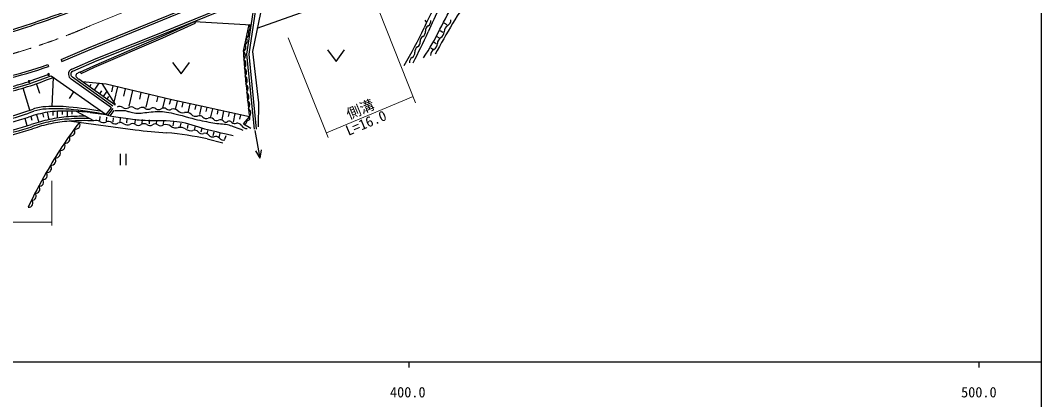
# Model space of a CAD drawing. Units: millimetres, scale not verified. Extents: x 40000 to 680000, y 20000 to 380000.
# Drawn here: x 399904 to 579000, y 198357 to 264940 of the extents above; entities that cross this region are included whole.
import ezdxf
from ezdxf.enums import TextEntityAlignment as Align

# ---------------------------------------------------------------- set-up
doc = ezdxf.new("R2010")
doc.units = ezdxf.units.MM
doc.header["$LTSCALE"] = 1000
doc.linetypes.add('CHAIN', pattern=[18.5, 12, -1.5, 3.5, -1.5])
for name, color, linetype, lineweight in [('M-BGD', 7, 'Continuous', 25), ('M-BMK', 2, 'CHAIN', 13), ('M-STR-HTXT', 7, 'Continuous', 13), ('M-TTL-BAND', 7, 'Continuous', 25)]:
    doc.layers.add(name, color=color, linetype=linetype, lineweight=lineweight)
doc.styles.add('ＭＳ ゴシック', font='')
doc.styles.get('ＭＳ ゴシック').set_extended_font_data('MS Gothic')

msp = doc.modelspace()

# ---------------------------------------------------------------- hatches: boundary and pattern name
at = {"layer": 'M-BGD'}
for points in [[(401564, 254201, 1), (401264, 254201, 0.41421), (401414, 254051, 0.41421)], [(404995, 255448, 1), (404695, 255448, 0.41421), (404845, 255298, 0.41421)]]:
    msp.add_hatch(color=256, dxfattribs=at).paths.add_polyline_path(points)

# ---------------------------------------------------------------- linework, layer by layer
for p, q in [((441441, 263577), (460839, 270503)), ((423065, 262177), (434264, 266732)), ((423214, 261806), (434415, 266361)), ((424788, 262149), (430437, 264744)), ((430437, 264744), (440346, 264186)), ((430437, 264744), (430561, 264475)), ((439011, 259513), (440040, 264203)), ((474744, 264175), (474222, 264470)), ((412752, 256986), (424788, 262149)), ((413203, 258263), (423065, 262177)), ((413357, 257893), (423214, 261806)), ((473408, 261824), (472980, 262074)), ((473987, 262815), (473516, 263089)), ((472252, 259842), (471863, 260068)), ((472830, 260833), (472464, 261046)), ((407022, 258063), (407158, 257740)), ((408946, 256396), (413203, 258263)), ((404702, 257191), (404819, 256862)), ((409087, 256021), (413357, 257893)), ((410311, 255847), (412752, 256986)), ((404704, 255397), (401555, 254252)), ((405282, 255216), (414965, 248401)), ((405671, 254942), (405410, 249866)), ((406327, 254484), (406325, 254481)), ((415870, 249561), (408797, 254646)), ((416104, 249886), (409018, 254980)), ((416462, 250134), (410130, 254620)), ((410552, 255634), (410427, 255901)), ((401549, 249170), (400371, 253065)), ((403332, 252104), (402730, 253832)), ((412256, 253677), (411990, 253302)), ((413658, 253892), (412823, 252712)), ((414131, 252575), (413758, 252049)), ((415076, 252537), (414406, 251591)), ((415916, 252379), (416180, 253464)), ((416356, 250563), (417012, 253261)), ((418026, 251644), (418341, 252939)), ((418948, 249860), (419621, 252627)), ((408487, 251233), (409300, 252388)), ((415354, 251561), (415051, 251133)), ((420827, 251107), (421108, 252265)), ((421960, 249698), (422502, 251927)), ((423823, 250654), (424041, 251552)), ((424872, 249534), (425289, 251249)), ((426069, 250204), (426265, 251012)), ((427123, 249314), (427428, 250760)), ((406362, 248944), (406370, 247795)), ((407239, 248950), (407243, 248401)), ((408116, 248956), (408122, 247953)), ((408894, 248961), (408897, 248477)), ((412780, 247288), (409740, 248963)), ((414965, 248401), (415870, 249561)), ((415278, 248287), (416194, 249489)), ((415641, 248185), (416361, 249130)), ((428268, 249690), (428448, 250545)), ((429350, 248729), (429678, 250286)), ((430551, 249277), (430718, 250066)), ((431633, 249846), (431326, 248428)), ((432600, 249637), (432446, 248922)), ((433568, 249428), (433256, 247986)), ((434547, 249216), (434390, 248489)), ((435527, 249004), (435210, 247538)), ((400681, 247745), (401050, 246461)), ((401716, 248043), (401900, 247401)), ((402751, 248340), (403119, 247059)), ((403784, 248637), (403978, 247963)), ((404574, 248814), (404898, 247500)), ((405590, 248939), (405594, 248267)), ((408840, 247256), (420029, 245728)), ((412109, 248777), (414965, 248401)), ((413839, 247350), (413899, 248048)), ((415017, 247249), (415077, 247947)), ((416195, 247148), (416255, 247845)), ((417373, 247047), (417433, 247744)), ((418552, 246946), (418611, 247643)), ((420029, 246889), (420059, 247588)), ((421276, 246836), (421306, 247536)), ((422523, 246784), (422553, 247483)), ((423770, 246731), (423800, 247430)), ((425017, 246678), (425047, 247378)), ((436518, 248790), (436358, 248051)), ((437510, 248576), (437187, 247085)), ((438513, 248359), (438351, 247607)), ((439003, 246763), (440079, 248019)), ((426692, 246446), (426830, 247132)), ((427945, 246193), (428083, 246880)), ((429198, 245941), (429337, 246627)), ((430452, 245688), (430590, 246374)), ((431588, 245359), (431792, 246028)), ((432637, 245039), (432841, 245708)), ((433685, 244719), (433889, 245388)), ((439003, 246763), (440336, 246033)), ((441934, 240727), (441090, 245633)), ((432639, 244149), (435423, 243424)), ((434734, 244399), (434938, 245069)), ((435782, 244079), (435987, 244749)), ((441934, 240727), (441189, 242030)), ((441934, 240727), (442200, 242204)), ((417420, 241504), (417420, 239504)), ((418420, 241504), (418420, 239504))]:
    msp.add_line(p, q, dxfattribs=at)
for points in [[(407022, 258063), (411564, 259977), (445640, 273944)], [(407158, 257740), (411699, 259654), (445772, 273620)], [(441072, 269080), (439582, 259039), (440880, 245825)], [(441502, 269256), (439985, 259029), (441279, 245864)], [(442740, 269750), (440580, 259486), (441649, 250443), (441625, 246256)], [(410552, 255634), (412873, 256717), (424908, 261879), (430561, 264475)], [(470833, 264973), (471112, 264598)], [(453764, 259746), (455264, 257746), (456764, 259746)], [(426586, 257532), (428086, 255532), (429586, 257532)], [(440079, 248019), (431620, 249876), (426462, 250964), (414916, 253771), (410768, 254168)], [(416462, 250134), (416599, 250189), (414234, 253836)], [(416455, 249140), (416910, 249147), (417310, 249145), (417662, 249135), (417972, 249117), (418249, 249094), (418467, 249061), (418624, 249019), (418753, 248971), (418892, 248922), (419075, 248875), (419566, 248772), (419844, 248720), (420134, 248679), (420432, 248657), (420738, 248658), (421057, 248677), (421386, 248708), (421724, 248743), (422070, 248777), (422430, 248814), (422807, 248861), (423188, 248907), (423563, 248944), (423921, 248964), (424248, 248966), (424551, 248957), (424851, 248935), (425168, 248900), (425522, 248849), (425914, 248783), (426329, 248702), (426769, 248607), (427231, 248500), (427716, 248381), (428244, 248241), (428815, 248079), (429398, 247910), (429964, 247749), (430482, 247612), (430944, 247502), (431372, 247408), (431775, 247326), (432551, 247175), (432933, 247099), (433305, 247026), (433666, 246957), (434018, 246896), (434361, 246844), (434697, 246808), (435023, 246787), (435340, 246770), (435646, 246747), (435941, 246707), (436213, 246651), (436463, 246585), (436708, 246509), (436962, 246421), (437242, 246323), (437544, 246212), (437860, 246090), (438191, 245957), (438542, 245813), (438915, 245657)], [(414965, 248401), (415161, 248323), (415395, 248250), (415665, 248179), (415965, 248111), (416293, 248047), (416661, 247986), (417072, 247928), (417507, 247874), (417945, 247820), (418368, 247766), (418776, 247709), (419181, 247651), (419585, 247595), (419984, 247544), (420380, 247501), (420738, 247469), (421059, 247444), (421394, 247426), (421790, 247409), (422298, 247392), (422969, 247379), (423771, 247372), (424625, 247365), (425454, 247348), (426182, 247314), (426782, 247266), (427308, 247209), (427795, 247139), (428281, 247051), (428802, 246939), (429367, 246793), (429952, 246615), (431126, 246235), (431687, 246066), (432216, 245922), (432721, 245790), (433219, 245666), (434261, 245411), (434818, 245275), (435388, 245138), (435975, 244999), (437209, 244709)]]:
    msp.add_lwpolyline(points, dxfattribs=at)
for points in [[(401564, 254201, 1), (401264, 254201, 0.41421), (401414, 254051, 0.41421)], [(404995, 255448, 1), (404695, 255448, 0.41421), (404845, 255298, 0.41421)]]:
    msp.add_lwpolyline(points, format="xyb", close=True, dxfattribs=at)
for centre, radius, start, end in [((510431, 246250), 43371, 146.83514, 156.37882), ((556836, 215087), 94937, 144.94976, 152.45694), ((351151, 417044), 160834, 286.65736, 291.04089), ((540437, 233549), 74999, 153.34499, 156.9458), ((339318, 334859), 152010, 331.95893, 334.04396), ((351151, 417044), 161184, 286.65561, 291.03942), ((439471, 263714), 750, 294.50593, 40.73445), ((401163, 296132), 76753, 329.35972, 334.94512), ((441653, 278408), 35192, 325.33476, 334.75348), ((471924, 263167), 983, 121.28833, 185.43797), ((470904, 264846), 983, 301.28833, 5.43797), ((475497, 262916), 1271, 122.00989, 178.25051), ((474149, 265071), 1271, 302.00989, 358.25051), ((438957, 261369), 750, 294.50593, 40.73445), ((439214, 262541), 750, 294.50593, 40.73445), ((364037, 312123), 118126, 332.45799, 335.38375), ((470989, 261301), 983, 121.28833, 185.43797), ((469968, 262981), 983, 301.28833, 5.43797), ((474303, 260838), 1271, 122.00989, 178.25051), ((472956, 262993), 1271, 302.00989, 358.25051), ((438699, 260196), 750, 294.50593, 40.73445), ((470053, 259435), 983, 121.28833, 185.43797), ((469032, 261115), 983, 301.28833, 5.43797), ((473110, 258761), 1271, 122.00989, 178.25051), ((471763, 260916), 1271, 302.00989, 358.25051), ((633382, 271782), 194758, 183.6117, 187.00843), ((438338, 258745), 1021, 318.85728, 48.7907), ((438440, 257300), 1021, 319.28188, 49.21529), ((469117, 257570), 983, 121.28833, 185.43797), ((468096, 259249), 983, 301.28833, 5.43797), ((380051, 326593), 73650, 283.38986, 289.55476), ((380051, 326593), 74000, 283.39188, 289.55476), ((409218, 255567), 873, 108.17126, 189.30127), ((438552, 255856), 1021, 319.70647, 49.63989), ((382882, 310875), 59997, 284.07323, 291.92245), ((382882, 310875), 60397, 284.07458, 292.16797), ((409287, 255437), 930, 180.66296, 238.22167), ((409218, 255567), 473, 106.19473, 192.92564), ((409287, 255437), 530, 177.34625, 239.49904), ((409981, 255245), 370, 126.46465, 219.7129), ((411017, 256047), 1680, 218.16999, 238.10933), ((412292, 251627), 4662, 115.14657, 122.88085), ((438676, 254413), 1021, 320.13106, 50.06448), ((369404, 358382), 108988, 284.93539, 287.00077), ((438810, 252970), 1021, 320.55565, 50.48907), ((438955, 251529), 1021, 320.98024, 50.91366), ((439110, 250089), 1021, 321.40484, 51.33825), ((376279, 321195), 76330, 283.01091, 289.78494), ((376279, 321195), 76730, 283.01133, 289.78074), ((404683, 241561), 8222, 92.09258, 108.19315), ((404683, 241561), 7822, 92.03753, 108.153), ((406103, 226699), 23141, 84.26053, 94.26285), ((406103, 226699), 22741, 84.25965, 94.2821), ((407328, 228962), 20047, 87.50413, 97.62498), ((408401, 216718), 32272, 83.40159, 90.35415), ((402839, 186008), 63560, 79.00129, 85.00018), ((402736, 186017), 63960, 79.64938, 84.90344), ((417347, 248940), 881, 53.79656, 121.65854), ((418388, 250362), 881, 233.79656, 301.65854), ((419313, 248862), 881, 53.79656, 121.65854), ((420353, 250284), 881, 233.79656, 301.65854), ((421278, 248784), 881, 53.79656, 121.65854), ((422318, 250206), 881, 233.79656, 301.65854), ((423215, 248843), 752, 51.68118, 125.34309), ((424147, 250022), 752, 231.68118, 305.34309), ((425017, 248796), 752, 51.68118, 125.34309), ((425949, 249975), 752, 231.68118, 305.34309), ((426675, 248150), 1247, 46.75143, 103.53134), ((428384, 249967), 1247, 226.75143, 283.53134), ((439276, 248650), 1021, 321.82943, 51.76285), ((361790, 371440), 129658, 284.85912, 287.75582), ((409016, 225403), 23828, 100.5129, 108.81602), ((409424, 225250), 22706, 101.1938, 109.5923), ((409573, 225264), 22356, 101.37868, 110.05538), ((409407, 229116), 18925, 93.17009, 103.41694), ((409291, 229070), 18575, 92.64715, 102.84204), ((409291, 229070), 18175, 92.62255, 102.85813), ((410770, 216955), 31150, 89.01435, 94.43688), ((411057, 216937), 30800, 88.26357, 94.88773), ((411057, 216937), 30400, 86.75213, 94.90251), ((413226, 246379), 1013, 52.97147, 116.12939), ((414446, 247996), 1013, 232.97147, 296.12939), ((415338, 246177), 1013, 52.97147, 116.12939), ((428968, 247541), 1247, 46.75143, 103.53134), ((430677, 249358), 1247, 226.75143, 283.53134), ((431303, 247403), 814, 43.5596, 114.23926), ((432483, 248525), 814, 223.5596, 294.23926), ((433151, 247041), 814, 43.5596, 114.23926), ((434331, 248163), 814, 223.5596, 294.23926), ((434982, 246919), 593, 38.94516, 122.26994), ((435905, 247665), 593, 218.94516, 302.26994), ((436538, 246662), 593, 38.94516, 122.26994), ((439169, 247165), 435, 247.46436, 31.33305), ((439708, 247792), 435, 247.46436, 31.33305), ((363069, 371552), 130780, 284.37923, 287.23128), ((363828, 371744), 131130, 284.03362, 286.88116), ((363828, 371744), 131530, 284.03083, 286.88602), ((409573, 225264), 21956, 101.36534, 110.08415), ((469407, 201833), 74459, 142.59589, 150.75607), ((408642, 245426), 826, 257.89335, 30.79565), ((409541, 246654), 826, 256.72761, 29.62992), ((416558, 247795), 1013, 232.97147, 296.12939), ((417450, 245976), 1013, 52.97147, 116.12939), ((418670, 247593), 1013, 232.97147, 296.12939), ((419596, 245946), 880, 55.13849, 123.04275), ((435938, 384300), 139482, 263.45064, 265.74822), ((420602, 247390), 880, 235.13849, 303.04275), ((421561, 245915), 880, 55.13849, 123.04275), ((422567, 247359), 880, 235.13849, 303.04275), ((423526, 245884), 880, 55.13849, 123.04275), ((424532, 247327), 880, 235.13849, 303.04275), ((425408, 245140), 1503, 53.62466, 105.26185), ((427190, 247560), 1503, 233.62466, 285.26185), ((427981, 244661), 1503, 53.62466, 105.26185), ((429763, 247080), 1503, 233.62466, 285.26185), ((430421, 244815), 856, 38.96514, 107.81315), ((437460, 247407), 593, 218.94516, 302.26994), ((437860, 245894), 1015, 31.6035, 94.70192), ((439589, 246958), 1015, 211.6035, 274.70192), ((407768, 244181), 826, 259.05909, 31.96139), ((419411, 179746), 65747, 78.39317, 84.60115), ((431753, 245893), 856, 218.96514, 287.81315), ((432277, 244262), 856, 38.96514, 107.81315), ((433609, 245339), 856, 218.96514, 287.81315), ((434133, 243708), 856, 38.96514, 107.81315), ((435465, 244785), 856, 218.96514, 287.81315), ((406096, 241638), 826, 261.39057, 34.29287), ((406919, 242918), 826, 260.22483, 33.12713), ((405299, 240342), 826, 262.55631, 35.45861), ((463089, 203785), 68006, 149.59019, 155.34956), ((403906, 237726), 719, 258.17597, 42.15629), ((404529, 239030), 826, 263.72205, 36.62435), ((403236, 236530), 719, 259.32784, 43.30816), ((402589, 235320), 719, 260.47972, 44.46003), ((401371, 232862), 719, 262.78346, 46.76378), ((401968, 234097), 719, 261.63159, 45.6119)]:
    msp.add_arc(centre, radius, start, end, dxfattribs=at)
at = {"layer": 'M-BMK'}
msp.add_line((412073, 263963), (450484, 279611), dxfattribs=at)
msp.add_arc((367500, 366455), 111765, 281.70551, 293.50376, dxfattribs=at)
at = {"layer": 'M-STR-HTXT'}
for p, q in [((462841, 266552), (469218, 250483)), ((446864, 261888), (453878, 244361)), ((453586, 245209), (468780, 251586)), ((405406, 236741), (405422, 228935)), ((349935, 229513), (405421, 229513))]:
    msp.add_line(p, q, dxfattribs=at)
at = {"layer": 'M-TTL-BAND'}
for p, q in [((579000, 20000), (579000, 370000)), ((40000, 205000), (579000, 205000)), ((468000, 205000), (468000, 204000)), ((568000, 205000), (568000, 204000))]:
    msp.add_line(p, q, dxfattribs=at)

# ---------------------------------------------------------------- texts
at = {"layer": 'M-STR-HTXT', "style": 'ＭＳ ゴシック'}
for s, p in [('側溝', (460071, 247985)), ('L=16.0', (461077, 245587))]:
    msp.add_text(s, height=1833, rotation=22.767, dxfattribs=at).set_placement(p, align=Align.BOTTOM_CENTER)
at = {"layer": 'M-TTL-BAND', "style": 'ＭＳ ゴシック'}
for s, p in [('400.0', (467844, 198195)), ('500.0', (568000, 198195))]:
    msp.add_text(s, height=1833, dxfattribs=at).set_placement(p, align=Align.BOTTOM_CENTER)

doc.saveas('drawing.dxf')
